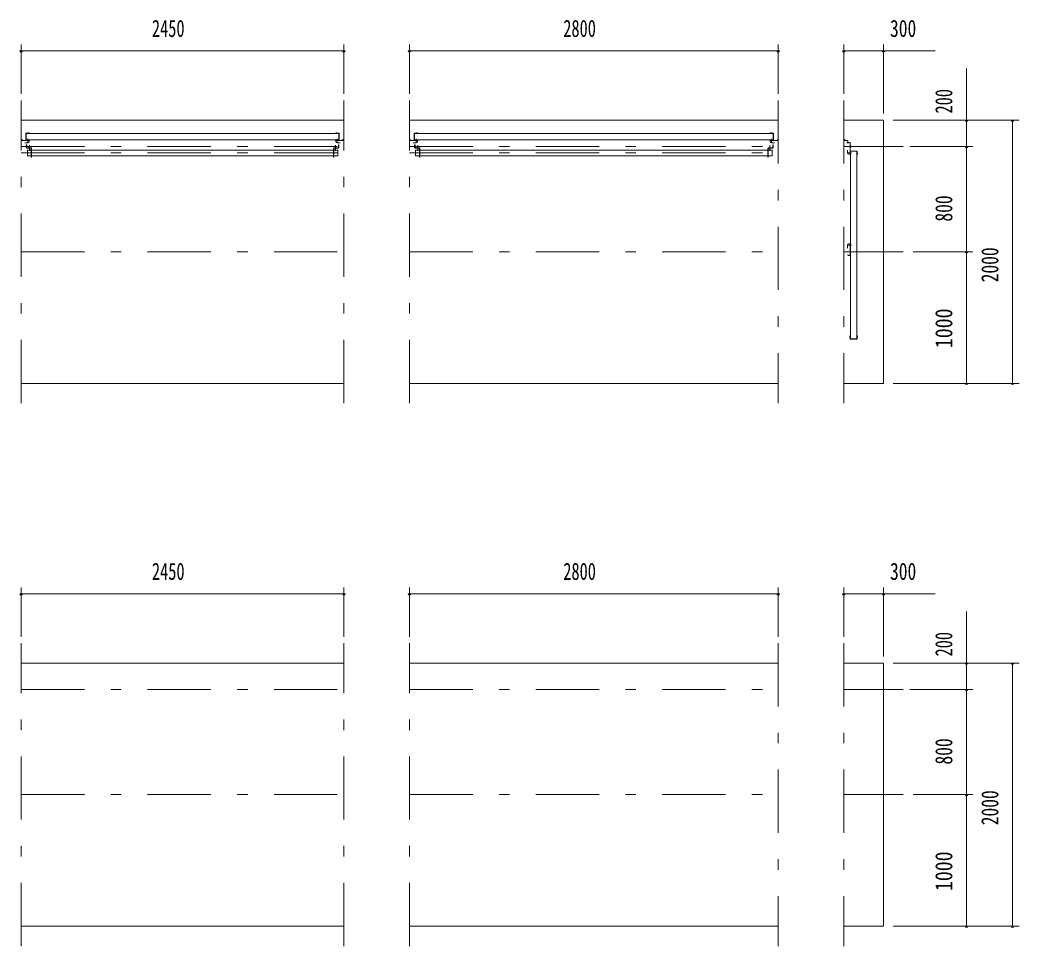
# Model space of a CAD drawing. Units: millimetres, scale not verified. Extents: x -23352 to 23352, y -10500 to 10500.
# Drawn here: x -15051 to -7461, y -7705 to -670 of the extents above; entities that cross this region are included whole.
import ezdxf
from ezdxf.enums import TextEntityAlignment as Align

# ---------------------------------------------------------------- set-up
doc = ezdxf.new("R2010")
doc.units = ezdxf.units.MM
doc.header["$LTSCALE"] = 40
doc.linetypes.add('USER3', pattern=[24, 12, -5, 2, -5])
for name, color, linetype, lineweight in [('0-2_1-0BOLD', 7, 'Continuous', 18), ('0-3_1-2CENTER', 3, 'USER3', 18), ('0-4_1-4THIN', 4, 'Continuous', 18), ('0-5_1-5DIM', 3, 'Continuous', 18)]:
    doc.layers.add(name, color=color, linetype=linetype, lineweight=lineweight)
doc.styles.add('ＭＳ ゴシック', font='')
doc.styles.get('ＭＳ ゴシック').set_extended_font_data('MS Gothic')

msp = doc.modelspace()

# ---------------------------------------------------------------- linework, layer by layer
at = {"layer": '0-2_1-0BOLD'}
for p, q in [((-15040.69, -1430.33), (-12590.69, -1430.33)), ((-12090.69, -1430.33), (-9290.69, -1430.33)), ((-8790.69, -1430.33), (-8490.69, -1430.33)), ((-8490.69, -1430.33), (-8490.69, -3430.33)), ((-14980.69, -1584.18), (-15040.69, -1584.18)), ((-15005.69, -1531.27), (-15005.69, -1581.07)), ((-14977.29, -1529.67), (-15004.09, -1529.67)), ((-15004.09, -1531.27), (-14977.29, -1531.27)), ((-15004.09, -1581.07), (-15004.09, -1531.27)), ((-15004.09, -1581.07), (-14977.29, -1581.07)), ((-15004.09, -1582.67), (-14977.29, -1582.67)), ((-15003.69, -1580.67), (-15003.69, -1531.67)), ((-12627.69, -1531.67), (-15003.69, -1531.67)), ((-12627.69, -1580.67), (-15003.69, -1580.67)), ((-14989.19, -1529.67), (-14989.09, -1528.56)), ((-14982.19, -1529.67), (-14982.29, -1528.56)), ((-14982.19, -1529.39), (-14982.19, -1529.67)), ((-14980.69, -1594.18), (-14980.69, -1584.18)), ((-14977.29, -1531.67), (-14977.29, -1531.27)), ((-14977.29, -1581.07), (-14977.29, -1580.67)), ((-14975.69, -1531.27), (-14975.69, -1531.67)), ((-14975.69, -1581.07), (-14975.69, -1580.67)), ((-12655.69, -1531.27), (-12655.69, -1531.67)), ((-12655.69, -1581.07), (-12655.69, -1580.67)), ((-12654.09, -1529.67), (-12627.29, -1529.67)), ((-12627.29, -1531.27), (-12654.09, -1531.27)), ((-12654.09, -1531.67), (-12654.09, -1531.27)), ((-12654.09, -1581.07), (-12654.09, -1580.67)), ((-12627.29, -1581.07), (-12654.09, -1581.07)), ((-12627.29, -1582.67), (-12654.09, -1582.67)), ((-12650.69, -1594.18), (-12650.69, -1584.18)), ((-12590.69, -1584.18), (-12650.69, -1584.18)), ((-12649.19, -1529.67), (-12649.09, -1528.56)), ((-12649.19, -1529.39), (-12649.19, -1529.67)), ((-12642.19, -1529.67), (-12642.29, -1528.56)), ((-12627.69, -1580.67), (-12627.69, -1531.67)), ((-12627.29, -1581.07), (-12627.29, -1531.27)), ((-12625.69, -1531.27), (-12625.69, -1581.07)), ((-12030.69, -1584.18), (-12090.69, -1584.18)), ((-12055.69, -1531.27), (-12055.69, -1581.07)), ((-12027.29, -1529.67), (-12054.09, -1529.67)), ((-12054.09, -1531.27), (-12027.29, -1531.27)), ((-12054.09, -1581.07), (-12054.09, -1531.27)), ((-12054.09, -1581.07), (-12027.29, -1581.07)), ((-12054.09, -1582.67), (-12027.29, -1582.67)), ((-12053.69, -1531.67), (-9327.69, -1531.67)), ((-12053.69, -1580.67), (-12053.69, -1531.67)), ((-12053.69, -1580.67), (-9327.69, -1580.67)), ((-12039.19, -1529.67), (-12039.09, -1528.56)), ((-12032.19, -1529.67), (-12032.29, -1528.56)), ((-12032.19, -1529.39), (-12032.19, -1529.67)), ((-12030.69, -1594.18), (-12030.69, -1584.18)), ((-12027.29, -1531.67), (-12027.29, -1531.27)), ((-12027.29, -1581.07), (-12027.29, -1580.67)), ((-12025.69, -1531.27), (-12025.69, -1531.67)), ((-12025.69, -1581.07), (-12025.69, -1580.67)), ((-9355.69, -1531.27), (-9355.69, -1531.67)), ((-9355.69, -1581.07), (-9355.69, -1580.67)), ((-9354.09, -1529.67), (-9327.29, -1529.67)), ((-9327.29, -1531.27), (-9354.09, -1531.27)), ((-9354.09, -1531.67), (-9354.09, -1531.27)), ((-9354.09, -1581.07), (-9354.09, -1580.67)), ((-9327.29, -1581.07), (-9354.09, -1581.07)), ((-9327.29, -1582.67), (-9354.09, -1582.67)), ((-9350.69, -1594.18), (-9350.69, -1584.18)), ((-9290.69, -1584.18), (-9350.69, -1584.18)), ((-9349.19, -1529.67), (-9349.09, -1528.56)), ((-9349.19, -1529.39), (-9349.19, -1529.67)), ((-9342.19, -1529.67), (-9342.29, -1528.56)), ((-9327.69, -1580.67), (-9327.69, -1531.67)), ((-9327.29, -1581.07), (-9327.29, -1531.27)), ((-9325.69, -1531.27), (-9325.69, -1581.07)), ((-8760.69, -1584.18), (-8790.69, -1584.18)), ((-8760.69, -1595.16), (-8760.69, -1584.18)), ((-15012.91, -1604.18), (-14990.69, -1604.18)), ((-14967.74, -1640.33), (-14997.34, -1640.33)), ((-14997.34, -1643.53), (-14967.74, -1643.53)), ((-14962.54, -1658.13), (-12668.84, -1658.13)), ((-12663.64, -1640.33), (-12634.04, -1640.33)), ((-12634.04, -1643.53), (-12663.64, -1643.53)), ((-12618.47, -1604.18), (-12640.69, -1604.18)), ((-12062.91, -1604.18), (-12040.69, -1604.18)), ((-12017.74, -1640.33), (-12047.34, -1640.33)), ((-12047.34, -1643.53), (-12017.74, -1643.53)), ((-12012.54, -1658.13), (-9368.84, -1658.13)), ((-9363.64, -1640.33), (-9334.04, -1640.33)), ((-9334.04, -1643.53), (-9363.64, -1643.53)), ((-9318.47, -1604.18), (-9340.69, -1604.18)), ((-8764.54, -1658.11), (-8764.54, -1680.33)), ((-8755.52, -1600.33), (-8744.54, -1600.33)), ((-8744.54, -1600.33), (-8744.54, -1690.33)), ((-8743.04, -1666.93), (-8743.04, -1693.73)), ((-8691.64, -1665.33), (-8741.44, -1665.33)), ((-8741.44, -1666.93), (-8691.64, -1666.93)), ((-8741.44, -1666.93), (-8741.44, -1693.73)), ((-8692.04, -3093.33), (-8692.04, -1667.33)), ((-8691.64, -1666.93), (-8691.64, -1693.73)), ((-8690.04, -1693.73), (-8690.04, -1666.93)), ((-12668.84, -1700.83), (-14962.54, -1700.83)), ((-9368.84, -1700.83), (-12012.54, -1700.83)), ((-8754.54, -1690.33), (-8744.54, -1690.33)), ((-8741.44, -1693.73), (-8741.04, -1693.73)), ((-8741.44, -1695.33), (-8741.04, -1695.33)), ((-8692.04, -1693.73), (-8691.64, -1693.73)), ((-8691.64, -1695.33), (-8692.04, -1695.33)), ((-8690.04, -1681.83), (-8688.92, -1681.93)), ((-8690.04, -1688.83), (-8688.92, -1688.73)), ((-8689.75, -1688.83), (-8690.04, -1688.83)), ((-8764.54, -2380.33), (-8764.54, -2402.55)), ((-8754.54, -2370.33), (-8744.54, -2370.33)), ((-8744.54, -2460.33), (-8744.54, -2370.33)), ((-8755.52, -2460.33), (-8744.54, -2460.33)), ((-8743.04, -3071.83), (-8744.16, -3071.93)), ((-8743.04, -3078.83), (-8744.16, -3078.73)), ((-8743.32, -3078.83), (-8743.04, -3078.83)), ((-8743.04, -3093.73), (-8743.04, -3066.93)), ((-8741.44, -3065.33), (-8741.04, -3065.33)), ((-8741.44, -3093.73), (-8741.44, -3066.93)), ((-8741.44, -3066.93), (-8741.04, -3066.93)), ((-8741.44, -3093.73), (-8691.64, -3093.73)), ((-8691.64, -3095.33), (-8741.44, -3095.33)), ((-8741.04, -3093.33), (-8692.04, -3093.33)), ((-8691.64, -3065.33), (-8692.04, -3065.33)), ((-8692.04, -3066.93), (-8691.64, -3066.93)), ((-8691.64, -3093.73), (-8691.64, -3066.93)), ((-8690.04, -3066.93), (-8690.04, -3093.73)), ((-8690.04, -3071.83), (-8688.92, -3071.93)), ((-8690.04, -3078.83), (-8688.92, -3078.73)), ((-8689.75, -3078.83), (-8690.04, -3078.83)), ((-12590.69, -3430.33), (-15040.69, -3430.33)), ((-9290.69, -3430.33), (-12090.69, -3430.33)), ((-8490.69, -3430.33), (-8790.69, -3430.33)), ((-15040.69, -5555.33), (-12590.69, -5555.33)), ((-12090.69, -5555.33), (-9290.69, -5555.33)), ((-8790.69, -5555.33), (-8490.69, -5555.33)), ((-8490.69, -5555.33), (-8490.69, -7555.32)), ((-12590.69, -7555.32), (-15040.69, -7555.32)), ((-9290.69, -7555.32), (-12090.69, -7555.32)), ((-8490.69, -7555.32), (-8790.69, -7555.32))]:
    msp.add_line(p, q, dxfattribs=at)
for points in [[(-14999.34, -1638.33), (-14999.34, -1618.33), (-15002.54, -1618.33), (-15002.54, -1638.33)], [(-14965.74, -1700.83), (-14994.59, -1700.83), (-14994.59, -1658.13), (-14965.74, -1658.13)], [(-14965.74, -1645.53), (-14965.74, -1711.33), (-14962.54, -1711.33), (-14962.54, -1645.53)], [(-12665.64, -1645.53), (-12665.64, -1711.33), (-12668.84, -1711.33), (-12668.84, -1645.53)], [(-12665.64, -1658.13), (-12636.79, -1658.13), (-12636.79, -1700.83), (-12665.64, -1700.83)], [(-12632.04, -1638.33), (-12632.04, -1618.33), (-12628.84, -1618.33), (-12628.84, -1638.33)], [(-12049.34, -1638.33), (-12049.34, -1618.33), (-12052.54, -1618.33), (-12052.54, -1638.33)], [(-12015.74, -1700.83), (-12044.59, -1700.83), (-12044.59, -1658.13), (-12015.74, -1658.13)], [(-12015.74, -1645.53), (-12015.74, -1711.33), (-12012.54, -1711.33), (-12012.54, -1645.53)], [(-9365.64, -1645.53), (-9365.64, -1711.33), (-9368.84, -1711.33), (-9368.84, -1645.53)], [(-9365.64, -1658.13), (-9336.79, -1658.13), (-9336.79, -1700.83), (-9365.64, -1700.83)], [(-9332.04, -1638.33), (-9332.04, -1618.33), (-9328.84, -1618.33), (-9328.84, -1638.33)], [(-8741.04, -3093.33), (-8741.04, -1667.33), (-8692.04, -1667.33)]]:
    msp.add_lwpolyline(points, dxfattribs=at)
for centre, radius, start, end in [((-15004.09, -1531.27), 1.6, 90, 180), ((-15004.09, -1581.07), 1.6, 180, 270), ((-14987.8, -1528.67), 1.3, 105.88085, 175), ((-14985.69, -1536.07), 9, 74.11915, 105.88085), ((-14983.58, -1528.67), 1.3, 5, 74.11915), ((-14977.29, -1531.27), 1.6, 0, 90), ((-14977.29, -1581.07), 1.6, 270, 0), ((-12654.09, -1531.27), 1.6, 90, 180), ((-12654.09, -1581.07), 1.6, 180, 270), ((-12647.8, -1528.67), 1.3, 105.88085, 175), ((-12645.69, -1536.07), 9, 74.11915, 105.88085), ((-12643.58, -1528.67), 1.3, 5, 74.11915), ((-12627.29, -1531.27), 1.6, 0, 90), ((-12627.29, -1581.07), 1.6, 270, 0), ((-12054.09, -1531.27), 1.6, 90, 180), ((-12054.09, -1581.07), 1.6, 180, 270), ((-12037.8, -1528.67), 1.3, 105.88085, 175), ((-12035.69, -1536.07), 9, 74.11915, 105.88085), ((-12033.58, -1528.67), 1.3, 5, 74.11915), ((-12027.29, -1531.27), 1.6, 0, 90), ((-12027.29, -1581.07), 1.6, 270, 0), ((-9354.09, -1531.27), 1.6, 90, 180), ((-9354.09, -1581.07), 1.6, 180, 270), ((-9347.8, -1528.67), 1.3, 105.88085, 175), ((-9345.69, -1536.07), 9, 74.11915, 105.88085), ((-9343.58, -1528.67), 1.3, 5, 74.11915), ((-9327.29, -1531.27), 1.6, 0, 90), ((-9327.29, -1581.07), 1.6, 270, 0), ((-14997.34, -1638.33), 5.2, 180, 270), ((-14997.34, -1638.33), 2, 180, 270), ((-14990.69, -1594.18), 10, 270, 0), ((-14967.74, -1645.53), 5.2, 0, 90), ((-14967.74, -1645.53), 2, 0, 90), ((-12663.64, -1645.53), 5.2, 90, 180), ((-12663.64, -1645.53), 2, 90, 180), ((-12640.69, -1594.18), 10, 180, 270), ((-12634.04, -1638.33), 2, 270, 0), ((-12634.04, -1638.33), 5.2, 270, 0), ((-12047.34, -1638.33), 5.2, 180, 270), ((-12047.34, -1638.33), 2, 180, 270), ((-12040.69, -1594.18), 10, 270, 0), ((-12017.74, -1645.53), 5.2, 0, 90), ((-12017.74, -1645.53), 2, 0, 90), ((-9363.64, -1645.53), 5.2, 90, 180), ((-9363.64, -1645.53), 2, 90, 180), ((-9340.69, -1594.18), 10, 180, 270), ((-9334.04, -1638.33), 2, 270, 0), ((-9334.04, -1638.33), 5.2, 270, 0), ((-8765.69, -1595.16), 5, 234.59346, 0), ((-8755.52, -1605.33), 5, 90, 215.40654), ((-8741.44, -1666.93), 1.6, 90, 180), ((-8691.64, -1666.93), 1.6, 0, 90), ((-8754.54, -1680.33), 10, 180, 270), ((-8741.44, -1693.73), 1.6, 180, 270), ((-8691.64, -1693.73), 1.6, 270, 0), ((-8689.03, -1683.22), 1.3, 15.88085, 85), ((-8689.03, -1687.44), 1.3, 275, 344.11915), ((-8696.44, -1685.33), 9, 344.11915, 15.88085), ((-8754.54, -2380.33), 10, 90, 180), ((-8754.54, -2380.33), 10, 90, 180), ((-8755.52, -2455.33), 5, 144.59346, 270), ((-8736.64, -3075.33), 9, 164.11915, 195.88085), ((-8744.04, -3073.22), 1.3, 95, 164.11915), ((-8744.04, -3077.44), 1.3, 195.88085, 265), ((-8741.44, -3066.93), 1.6, 90, 180), ((-8741.44, -3093.73), 1.6, 180, 270), ((-8691.64, -3066.93), 1.6, 0, 90), ((-8691.64, -3093.73), 1.6, 270, 0), ((-8689.03, -3073.22), 1.3, 15.88085, 85), ((-8689.03, -3077.44), 1.3, 275, 344.11915), ((-8696.44, -3075.33), 9, 344.11915, 15.88085)]:
    msp.add_arc(centre, radius, start, end, dxfattribs=at)
at = {"layer": '0-3_1-2CENTER'}
for p, q in [((-15040.69, -3580.33), (-15040.69, -1280.33)), ((-12590.69, -3580.33), (-12590.69, -1280.33)), ((-12090.69, -3580.33), (-12090.69, -1280.33)), ((-9290.69, -1280.33), (-9290.69, -3580.33)), ((-8790.69, -1280.33), (-8790.69, -3580.33)), ((-15028.49, -1580), (-15040.69, -1580)), ((-14990.69, -1572.47), (-14990.69, -1597.47)), ((-14985.69, -1534.27), (-14985.69, -1526.67)), ((-14985.69, -1585.67), (-14985.69, -1578.07)), ((-12645.69, -1534.27), (-12645.69, -1526.67)), ((-12645.69, -1585.67), (-12645.69, -1578.07)), ((-12640.69, -1572.47), (-12640.69, -1597.47)), ((-12590.69, -1580), (-12605.89, -1580)), ((-12078.49, -1580), (-12090.69, -1580)), ((-12040.69, -1572.47), (-12040.69, -1597.47)), ((-12035.69, -1534.27), (-12035.69, -1526.67)), ((-12035.69, -1585.67), (-12035.69, -1578.07)), ((-9345.69, -1534.27), (-9345.69, -1526.67)), ((-9345.69, -1585.67), (-9345.69, -1578.07)), ((-9340.69, -1572.47), (-9340.69, -1597.47)), ((-15040.69, -1630.33), (-12590.69, -1630.33)), ((-14977.54, -1621.33), (-14977.54, -1663.13)), ((-12653.84, -1621.33), (-12653.84, -1663.13)), ((-12090.69, -1630.33), (-9290.69, -1630.33)), ((-12027.54, -1621.33), (-12027.54, -1663.13)), ((-9353.84, -1621.33), (-9353.84, -1663.13)), ((-8790.69, -1630.33), (-8340.69, -1630.33)), ((-15040.69, -1679.48), (-12590.69, -1679.48)), ((-12090.69, -1679.48), (-9290.69, -1679.48)), ((-8732.84, -1680.33), (-8757.84, -1680.33)), ((-8746.04, -1685.33), (-8738.44, -1685.33)), ((-8694.64, -1685.33), (-8687.04, -1685.33)), ((-8734.34, -2380.33), (-8759.34, -2380.33)), ((-15040.69, -2430.33), (-12590.69, -2430.33)), ((-12090.69, -2430.33), (-9290.69, -2430.33)), ((-8790.69, -2430.33), (-8340.69, -2430.33)), ((-8746.04, -3075.33), (-8738.44, -3075.33)), ((-8694.64, -3075.33), (-8687.04, -3075.33)), ((-15040.69, -7705.32), (-15040.69, -5405.33)), ((-12590.69, -7705.32), (-12590.69, -5405.33)), ((-12090.69, -7705.32), (-12090.69, -5405.33)), ((-9290.69, -5405.33), (-9290.69, -7705.32)), ((-8790.69, -5405.33), (-8790.69, -7705.32)), ((-15040.69, -5755.32), (-12590.69, -5755.32)), ((-12090.69, -5755.32), (-9290.69, -5755.32)), ((-8790.69, -5755.32), (-8340.69, -5755.32)), ((-15040.69, -6555.32), (-12590.69, -6555.32)), ((-12090.69, -6555.32), (-9290.69, -6555.32)), ((-8790.69, -6555.32), (-8340.69, -6555.32))]:
    msp.add_line(p, q, dxfattribs=at)
at = {"layer": '0-4_1-4THIN'}
for p, q in [((-9298.19, -1582.98), (-9298.19, -1584.18)), ((-9290.69, -1582.98), (-9298.19, -1582.98)), ((-9290.69, -1584.18), (-9298.19, -1584.18)), ((-9295.59, -1578.98), (-9290.69, -1578.98)), ((-8790.69, -1578.98), (-8785.79, -1578.98)), ((-8783.19, -1582.98), (-8790.69, -1582.98)), ((-8783.19, -1584.18), (-8790.69, -1584.18)), ((-8787.8, -1579.48), (-8787.8, -1582.98)), ((-8785.79, -1578.98), (-8784.92, -1579.48)), ((-8784.92, -1579.48), (-8784.92, -1582.98)), ((-8783.19, -1584.18), (-8783.19, -1582.98)), ((-8744.54, -1622.83), (-8744.54, -1637.83)), ((-8739.84, -1624.55), (-8743.34, -1624.55)), ((-8739.84, -1627.44), (-8743.34, -1627.44)), ((-8739.84, -1633.21), (-8743.34, -1633.21)), ((-8739.34, -1625.43), (-8739.84, -1624.55)), ((-8739.34, -1635.23), (-8739.34, -1625.43)), ((-8741.04, -2424.55), (-8743.34, -2424.55)), ((-8741.04, -2427.44), (-8743.34, -2427.44)), ((-8741.04, -2433.22), (-8743.34, -2433.22)), ((-8741.04, -2436.1), (-8743.34, -2436.1))]:
    msp.add_line(p, q, dxfattribs=at)
for points in [[(-9295.59, -1578.98), (-9296.46, -1579.48), (-9296.46, -1582.98)], [(-8744.54, -1622.83), (-8743.34, -1622.83), (-8743.34, -1637.83), (-8744.54, -1637.83)], [(-8739.34, -1635.23), (-8739.84, -1636.1), (-8743.34, -1636.1)], [(-8744.54, -2437.83), (-8743.34, -2437.83), (-8743.34, -2422.83), (-8744.54, -2422.83)]]:
    msp.add_lwpolyline(points, dxfattribs=at)
for centre, radius, start, end in [((-8790.69, -1587.49), 8.51, 70.17088, 90.00236), ((-8786.36, -1581.29), 2.32, 90, 128.54623), ((-8741.66, -1626), 2.32, 321.45377, 0), ((-8741.66, -1634.66), 2.32, 0, 38.53143), ((-8747.85, -1630.33), 8.51, 340.16867, 19.82912)]:
    msp.add_arc(centre, radius, start, end, dxfattribs=at)
at = {"layer": '0-5_1-5DIM'}
for p, q in [((-15030.69, -905.33), (-15050.69, -905.33)), ((-15040.69, -855.33), (-15040.69, -1230.33)), ((-12590.69, -905.33), (-15040.69, -905.33)), ((-12580.69, -905.33), (-12600.69, -905.33)), ((-12590.69, -855.33), (-12590.69, -1230.33)), ((-12080.69, -905.33), (-12100.69, -905.33)), ((-12090.69, -855.33), (-12090.69, -1230.33)), ((-9290.69, -905.33), (-12090.69, -905.33)), ((-9280.69, -905.33), (-9300.69, -905.33)), ((-9290.69, -855.33), (-9290.69, -1230.33)), ((-8780.69, -905.33), (-8800.69, -905.33)), ((-8790.69, -855.33), (-8790.69, -1230.33)), ((-8490.69, -905.33), (-8790.69, -905.33)), ((-8480.69, -905.33), (-8500.69, -905.33)), ((-8490.69, -855.33), (-8490.69, -1380.33)), ((-8490.69, -905.33), (-8098.19, -905.33)), ((-7860.69, -3430.33), (-7860.69, -1037.83)), ((-8415.69, -1430.33), (-7460.69, -1430.33)), ((-7850.69, -1430.33), (-7870.69, -1430.33)), ((-7860.69, -1630.33), (-7860.69, -1430.33)), ((-7500.69, -1430.33), (-7520.69, -1430.33)), ((-7510.69, -1430.33), (-7510.69, -3430.33)), ((-7510.69, -1430.33), (-7510.69, -3430.33)), ((-7810.69, -1630.33), (-8290.69, -1630.33)), ((-7850.69, -1630.33), (-7870.69, -1630.33)), ((-7860.69, -2430.33), (-7860.69, -1630.33)), ((-8265.69, -2430.33), (-7810.69, -2430.33)), ((-7850.69, -2430.33), (-7870.69, -2430.33)), ((-7860.69, -3430.33), (-7860.69, -2430.33)), ((-7460.69, -3430.33), (-8415.69, -3430.33)), ((-7850.69, -3430.33), (-7870.69, -3430.33)), ((-7500.69, -3430.33), (-7520.69, -3430.33)), ((-15040.69, -4980.33), (-15040.69, -5355.33)), ((-12590.69, -4980.33), (-12590.69, -5355.33)), ((-12090.69, -4980.33), (-12090.69, -5355.33)), ((-9290.69, -4980.33), (-9290.69, -5355.33)), ((-8790.69, -4980.33), (-8790.69, -5355.33)), ((-8490.69, -4980.33), (-8490.69, -5505.33)), ((-15030.69, -5030.33), (-15050.69, -5030.33)), ((-12590.69, -5030.33), (-15040.69, -5030.33)), ((-12580.69, -5030.33), (-12600.69, -5030.33)), ((-12080.69, -5030.33), (-12100.69, -5030.33)), ((-9290.69, -5030.33), (-12090.69, -5030.33)), ((-9280.69, -5030.33), (-9300.69, -5030.33)), ((-8780.69, -5030.33), (-8800.69, -5030.33)), ((-8490.69, -5030.33), (-8790.69, -5030.33)), ((-8480.69, -5030.33), (-8500.69, -5030.33)), ((-8490.69, -5030.33), (-8098.19, -5030.33)), ((-7860.69, -7555.33), (-7860.69, -5162.82)), ((-8415.69, -5555.32), (-7460.69, -5555.32)), ((-7850.69, -5555.32), (-7870.69, -5555.32)), ((-7860.69, -5755.32), (-7860.69, -5555.32)), ((-7500.69, -5555.32), (-7520.69, -5555.32)), ((-7510.69, -5555.32), (-7510.69, -7555.33)), ((-7510.69, -5555.32), (-7510.69, -7555.33)), ((-7810.69, -5755.32), (-8290.69, -5755.32)), ((-7850.69, -5755.32), (-7870.69, -5755.32)), ((-7860.69, -6555.32), (-7860.69, -5755.32)), ((-8265.69, -6555.32), (-7810.69, -6555.32)), ((-7850.69, -6555.32), (-7870.69, -6555.32)), ((-7860.69, -7555.33), (-7860.69, -6555.32)), ((-7460.69, -7555.33), (-8415.69, -7555.33)), ((-7850.69, -7555.33), (-7870.69, -7555.33)), ((-7500.69, -7555.33), (-7520.69, -7555.33))]:
    msp.add_line(p, q, dxfattribs=at)
for centre in [(-15040.69, -905.33), (-12590.69, -905.33), (-12090.69, -905.33), (-9290.69, -905.33), (-8790.69, -905.33), (-8490.69, -905.33), (-7860.69, -1430.33), (-7510.69, -1430.33), (-7860.69, -1630.33), (-7860.69, -2430.33), (-7860.69, -3430.33), (-7510.69, -3430.33), (-15040.69, -5030.33), (-12590.69, -5030.33), (-12090.69, -5030.33), (-9290.69, -5030.33), (-8790.69, -5030.33), (-8490.69, -5030.33), (-7860.69, -5555.32), (-7510.69, -5555.32), (-7860.69, -5755.32), (-7860.69, -6555.32), (-7860.69, -7555.33), (-7510.69, -7555.33)]:
    msp.add_arc(centre, 10, 180, 0, dxfattribs=at)

# ---------------------------------------------------------------- texts
at = {"layer": '0-5_1-5DIM', "color": 7, "style": 'ＭＳ ゴシック'}
for s, width, p in [('2450', 0.7, (-14048.19, -837.57)), ('2800', 0.7, (-10923.19, -837.57)), ('300', 0.75, (-8440.69, -837.57)), ('2450', 0.7, (-14048.19, -4962.56)), ('2800', 0.7, (-10923.19, -4962.56)), ('300', 0.75, (-8440.69, -4962.56))]:
    msp.add_text(s, height=130.2, dxfattribs=dict(at, width=width)).set_placement(p, align=Align.BOTTOM_LEFT)
for s, width, p in [('200', 0.7, (-7928.45, -1380.33)), ('800', 0.75, (-7928.45, -2201.58)), ('2000', 0.75, (-7578.45, -2662.83)), ('1000', 0.85, (-7928.45, -3162.83)), ('200', 0.7, (-7928.45, -5505.32)), ('800', 0.75, (-7928.45, -6326.57)), ('2000', 0.75, (-7578.45, -6787.83)), ('1000', 0.85, (-7928.45, -7287.83))]:
    msp.add_text(s, height=130.2, rotation=90, dxfattribs=dict(at, width=width)).set_placement(p, align=Align.BOTTOM_LEFT)

doc.saveas('drawing.dxf')
